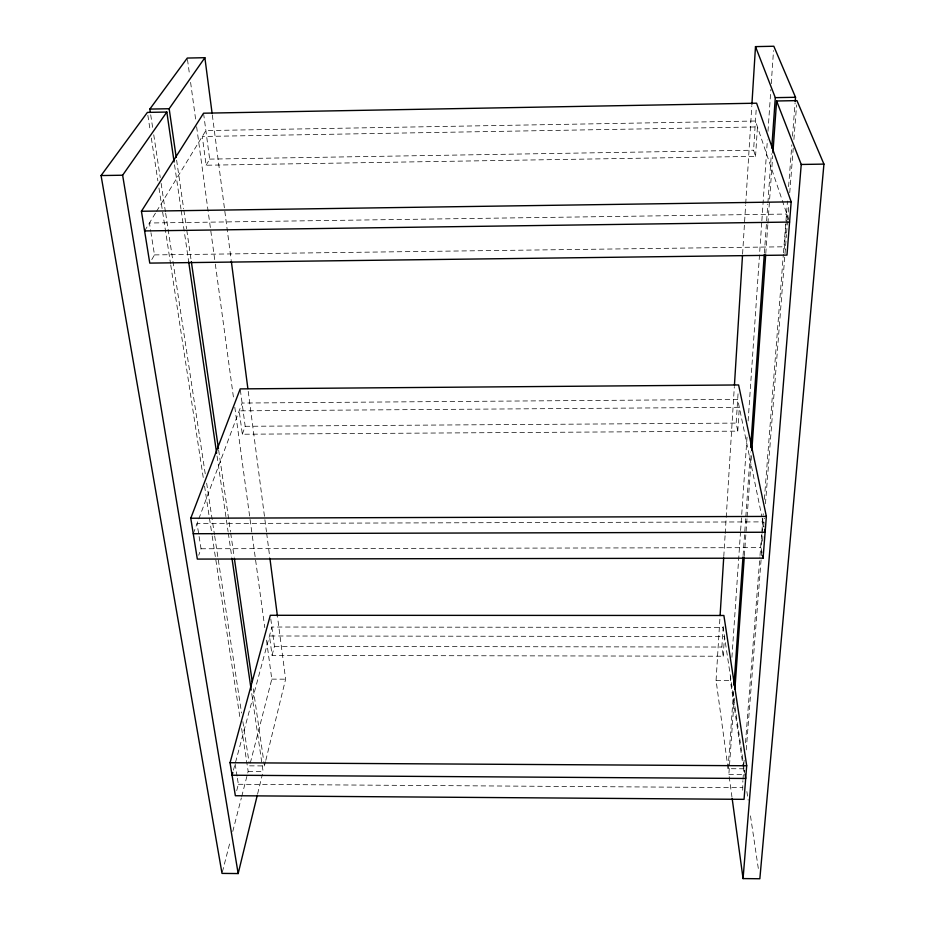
<?xml version="1.0" encoding="UTF-8"?>
<svg xmlns="http://www.w3.org/2000/svg" width="925" height="925" viewBox="0 0 925 925"><rect width="100%" height="100%" fill="white"/><g stroke="black" fill="none" stroke-linecap="round" stroke-linejoin="round"><path stroke-width="0.69" stroke-dasharray="4.62 3.47" d="M744.151 760.142L743.48 768.791L728.091 768.698L716.066 680.372L720.008 616.998M723.778 556.503L725.119 534.904M725.212 533.459L734.346 386.546M742.59 254.028L745.631 205.061M745.723 203.616L751.817 105.67M723.211 656.23L724.483 636.527L269.464 635.984L272.077 655.374L723.211 656.23L721.87 647.038L723.373 623.438M737.768 431.142L739.318 407.301L239.182 410.85L242.327 434.23L737.768 431.142L736.173 423.095L738.104 392.836M755.552 156.348L757.448 126.922L202.274 136.484L206.136 165.228L755.552 156.348L753.586 150.197L756.153 110.052M743.48 768.791L730.334 680.418L730.727 674.649M731.918 657.351L740.509 531.967M740.613 530.522L747.042 436.843M748.128 420.979L761.761 222.081M761.865 220.647L767.392 139.929M767.993 131.281L770.86 89.494M771.253 83.724L773.52 50.574M728.091 768.698L733.571 690.94M743.087 555.578L745.723 518.139M745.827 516.693L750.383 451.897M764.362 253.184L767.808 204.217M767.912 202.783L771.346 153.816M731.976 797.177L728.865 774.329L734.265 698.074M744.371 555.636L747.018 518.231M747.122 516.786L751.609 453.481M765.784 253.496L767.819 224.717M767.923 223.283L772.722 155.666M745.492 742.856L759.899 556.966M760.015 555.52L763.252 513.733M764.362 499.327L783.348 254.363M783.463 252.918L787.487 201.037M788.597 186.63L791.835 144.843M792.505 136.195L795.084 103.057M742.717 790.228L742.879 780.7M742.983 779.312L743.85 768.224M762.027 552.896L760.974 547.646L761.969 534.766M762.084 533.332L762.975 521.885L197.048 523.55L201.049 548.768L198.725 555.22M785.094 249.16L784.331 246.79L786.874 214.045L149.434 223.006L150.752 231.331M744.428 772.976L744.66 770.097M746.232 749.944L761.298 557.023M761.414 555.578L761.969 548.386M762.535 541.183L763.102 533.979M763.657 526.788L764.339 518.15M765.461 503.743L786.481 234.522M786.597 233.077L787.499 221.561M787.603 220.115L788.736 205.72M789.742 192.77L793.234 148.127M793.904 139.49L796.598 104.941M257.624 793.823L262.411 774.248M249.577 765.842L264.434 765.923L265.463 761.726M265.81 760.327L285.617 679.181L277.616 617.599M222.37 871.997L230.256 841.253M232.765 831.459L241.356 797.917M241.714 796.518L248.166 771.357L241.622 728.565M250.293 763.044L271.8 679.135L266.157 637.637M236.696 790.644L238.361 784.273L237.286 777.462M272.077 655.374L274.436 646.332L270.482 616.582M233.424 770.155L271.869 627.023L723.119 627.416L744.625 771.346M242.327 434.23L245.183 426.298L240.396 390.315M193.256 533.725L198.285 520.243M198.794 518.902L242.096 403.046L737.676 399.392L761.899 516.705M151.792 259.59L154.487 254.907L150.972 232.718M206.136 165.228L209.663 159.112L203.731 114.527M144.601 230.938L155.805 212.577M156.556 211.351L205.87 130.587L755.459 121.013L789.58 222.058M209.663 159.112L753.586 150.197M154.487 254.907L784.331 246.79M245.183 426.298L736.173 423.095M201.049 548.768L760.974 547.646M274.436 646.332L721.87 647.038M271.8 679.135L285.617 679.181M716.066 680.372L730.334 680.418M248.166 771.357L263.093 771.45L251.427 691.518M728.865 774.329L742.914 774.41M238.361 784.273L742.336 787.626M762.2 518.116L764.038 527.065M235.123 763.83L237.066 776.098M150.706 114.793L152.66 127.638M153.747 134.784L160.245 177.612M161.112 183.323L165.448 211.883M165.667 213.305L205.35 474.583M206.645 483.151L214.461 534.546M214.669 535.968L241.564 713.013M242.859 721.581L249.149 762.986M147.838 115.255L150.243 130.945M151.33 138.079L157.874 180.861M158.961 187.995L170.524 263.59M170.743 265.012L203.454 478.965M204.552 486.099L211.964 534.592M212.183 536.014L240.095 718.586M746.868 791.569L748.152 800.148M750.487 815.862L758.569 870.171M176.617 160.164L183.659 208.738M183.867 210.172L186.561 228.741M186.769 230.163L191.117 260.168M218.67 450.186L230.475 531.621M230.683 533.054L234.198 557.336M253.253 688.778L263.613 760.211M263.822 761.645L264.434 765.923M174.548 164.858L180.999 209.108M181.208 210.53L188.712 261.914M217.051 456.025L228.093 531.667M228.302 533.089L231.84 557.359M187.486 59.477L189.625 75.226M190.596 82.383L195.857 121.013M196.632 126.737L215.132 262.7M215.328 264.122L233.632 398.652M234.8 407.231L252.132 534.604M252.328 536.026L264.793 627.624M212.322 114.977L231.111 259.601M248.224 391.344L266.458 531.678M266.643 533.112L269.799 557.463"/><path stroke-width="1.39" d="M720.101 615.553L723.685 557.948M734.438 385.101L742.497 255.473M751.909 104.236L755.494 46.62L773.82 46.25L795.523 97.287L795.188 101.611M733.976 685.182L742.983 557.023M750.684 447.584L764.258 254.618M771.762 148.058L775.3 97.657L755.494 46.62M734.878 689.437L744.267 557.07M751.805 450.602L765.68 254.942M772.918 152.787L776.595 100.987L796.945 100.617L823.932 164.107L759.841 878.75L743.064 878.588L732.172 798.599M746.695 765.75L744.047 799.339L235.355 795.731L230.059 762.72L270.308 615.287L723.882 615.483L746.695 765.75L230.059 762.72M763.067 558.157L766.362 516.428L738.601 384.962L240.211 388.893L190.77 518.231L197.326 559.082L763.067 558.157L762.547 555.532M791.176 201.847L786.978 255.092L149.769 263.105L141.433 211.258L203.558 113.197L756.592 103.195L791.176 201.847L141.433 211.258M743.064 878.588L801.235 164.465L776.595 100.987M174.131 162.002L166.835 112.052L147.399 112.399L101.068 175.553L222.012 873.397L238.164 873.558L257.289 795.222M232.811 772.456L232.059 775.219L745.689 778.468L745.053 774.19M238.164 873.558L122.632 175.218L166.835 112.052M176.201 157.308L169.159 108.734L204.876 57.697L187.289 58.055L149.838 109.081L150.278 111.937M149.838 109.081L169.159 108.734M775.3 97.657L795.523 97.287M101.068 175.553L122.632 175.218M801.235 164.465L823.932 164.107M144.601 230.938L789.58 222.058M190.77 518.231L766.362 516.428M193.256 533.725L765.114 532.245L764.524 529.424M191.325 261.602L218.462 448.752M234.407 558.769L252.224 681.632M188.712 261.914L216.635 453.169M232.048 558.781L251.218 690.096M204.876 57.697L212.126 113.544M231.296 261.035L247.854 388.488M269.984 558.885L277.431 616.166"/></g></svg>
